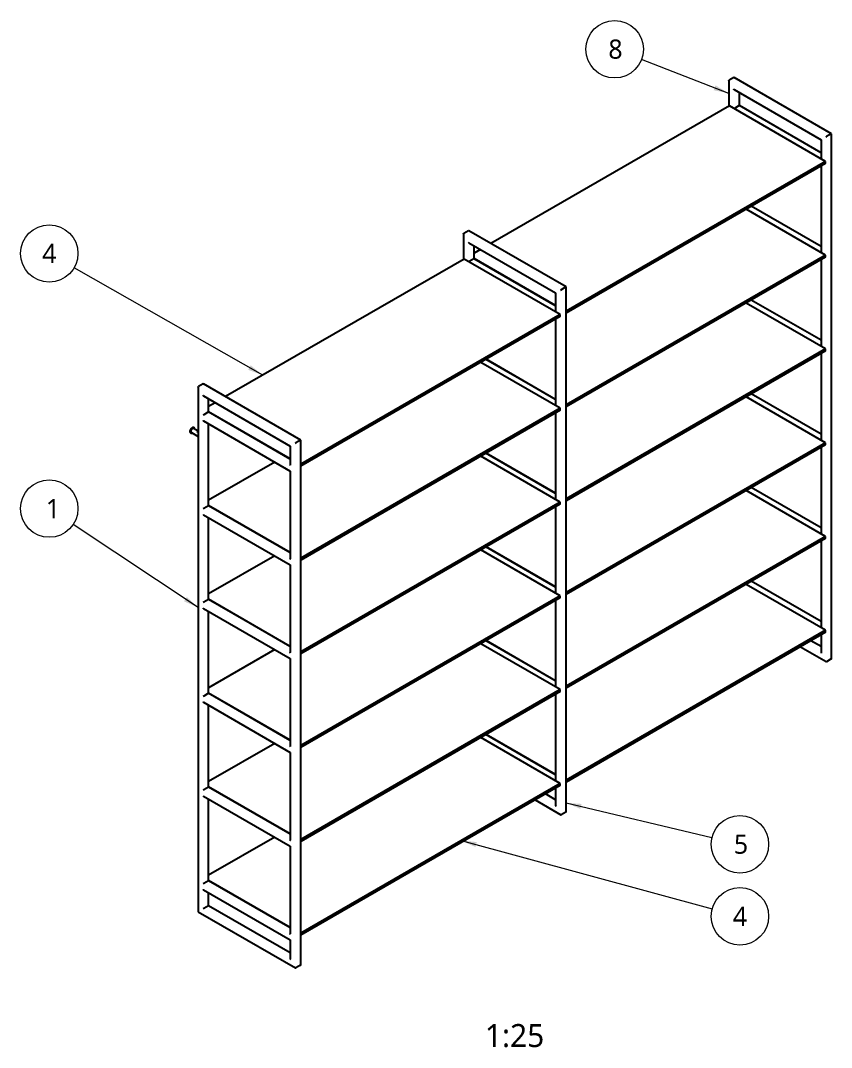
# Model space of a CAD drawing. Header units: inches. Extents: x 20 to 1275, y 6 to 408.
# Drawn here: x 299.8 to 405.7, y 153.5 to 287.6 of the extents above; entities that cross this region are included whole.
import ezdxf

# ---------------------------------------------------------------- set-up
doc = ezdxf.new("R2010")
doc.units = ezdxf.units.IN
doc.header["$LTSCALE"] = 12.7
doc.header["$MEASUREMENT"] = 0
for name, color, linetype, lineweight in [('ANNOTATION_LINES', 7, 'Continuous', 13), ('ANNOTATION_TEXT', 251, 'Continuous', 25), ('Visible', 7, 'Continuous', 25)]:
    doc.layers.add(name, color=color, linetype=linetype, lineweight=lineweight)
doc.styles.add('Onshape-Standard', font='NotoSans-Regular.ttf')
doc.styles.add('Onshape-Standard-View-Label', font='Open Sans', dxfattribs={"height": 3})

msp = doc.modelspace()

# ---------------------------------------------------------------- linework, layer by layer
at = {"layer": 'ANNOTATION_LINES', "color": 251}
for p, q in [((392.33774, 278.08244, -6.24355), (380.90997, 282.492, 6.24355)), ((331.47067, 241.27318, 18.10443), (306.85061, 255.31056, -18.10443)), ((323.04128, 210.91198, 12.44335), (306.7153, 221.77107, -12.44335)), ((371.07483, 185.415, -10.4276), (390.11932, 180.87236, 10.4276)), ((357.3882, 180.49845, -3.87325), (390.14877, 171.57619, 3.87325))]:
    msp.add_line(p, q, dxfattribs=at)
for centre in [(377.41139, 283.84198), (303.59292, 257.16796), (303.59292, 223.8479), (393.76698, 180.00229), (393.76698, 170.59077)]:
    msp.add_circle(centre, 3.75, dxfattribs=at)
for points in [[(390.59183, 279.11341), (392.33774, 278.08244), (390.35184, 278.49144)], [(329.89834, 242.55337), (331.47067, 241.27318), (329.56813, 241.97422)], [(321.56061, 212.29716), (323.04128, 210.91198), (321.1914, 211.74207)], [(372.94292, 184.62673), (371.07483, 185.415), (373.0976, 185.2752)], [(359.23032, 179.65128), (357.3882, 180.49845), (359.4055, 180.29451)]]:
    msp.add_solid(points, dxfattribs=at)
at = {"layer": 'Visible'}
for p, q in [((392.33774, 279.75007), (392.33774, 276.4148)), ((392.97757, 280.14817), (392.35532, 279.78891)), ((405.72307, 272.80985), (393.02, 280.14397)), ((393.02, 278.56837), (404.35856, 272.02205)), ((393.70225, 276.48408), (393.70225, 278.17447)), ((392.39774, 276.44944), (361.26019, 258.47217)), ((404.95596, 269.19895), (392.39774, 276.44944)), ((393.68468, 276.47394), (393.06242, 276.11468)), ((393.70225, 276.48408), (393.68468, 276.47394)), ((404.35856, 270.33166), (393.70225, 276.48408)), ((393.06242, 276.11468), (393.02, 276.09018)), ((404.99839, 272.39146), (405.08324, 272.44044)), ((405.70549, 272.7997), (405.08324, 272.44044)), ((405.70549, 272.7997), (405.72307, 272.80985)), ((405.72307, 204.25283), (405.72307, 272.80985)), ((404.35856, 272.02205), (404.37613, 272.0322)), ((404.35856, 272.02205), (404.35856, 269.54386)), ((404.95596, 269.19895), (371.07483, 249.63768)), ((404.95596, 268.93767), (371.07483, 249.3764)), ((404.35856, 268.59276), (404.35856, 257.29641)), ((404.95596, 268.93767), (404.95596, 269.19895)), ((404.95596, 256.9515), (394.57563, 262.94459)), ((404.35856, 258.08421), (395.25789, 263.33849)), ((357.68951, 259.7459), (357.68951, 256.41064)), ((358.32934, 260.14401), (357.70709, 259.78475)), ((371.07483, 252.80568), (358.37177, 260.1398)), ((358.37177, 258.56421), (369.71033, 252.01788)), ((359.05402, 256.47992), (359.05402, 258.17031)), ((359.89568, 257.68437), (359.05402, 257.19843)), ((357.74951, 256.44528), (326.61196, 238.468)), ((370.30773, 249.19479), (357.74951, 256.44528)), ((359.03645, 256.46977), (358.41419, 256.11051)), ((359.05402, 256.47992), (359.03645, 256.46977)), ((369.71033, 250.35619), (359.05402, 256.50862)), ((369.71033, 250.3275), (359.05402, 256.47992)), ((404.95596, 256.9515), (371.07483, 237.39023)), ((404.95596, 256.69023), (371.07483, 237.12895)), ((404.35856, 256.34532), (404.35856, 245.04897)), ((404.95596, 256.69023), (404.95596, 256.9515)), ((358.41419, 256.11051), (358.37177, 256.08602)), ((370.35015, 252.38729), (370.43501, 252.43628)), ((371.05726, 252.79554), (370.43501, 252.43628)), ((371.05726, 252.79554), (371.07483, 252.80568)), ((371.07483, 184.24867), (371.07483, 252.80568)), ((369.71033, 252.01788), (369.7279, 252.02803)), ((369.71033, 252.01788), (369.71033, 249.5397)), ((404.35856, 245.83676), (395.25789, 251.09104)), ((404.95596, 244.70406), (394.57563, 250.69714)), ((370.30773, 249.19479), (336.4266, 229.63351)), ((370.30773, 248.93351), (336.4266, 229.37223)), ((369.71033, 248.5886), (369.71033, 237.29225)), ((370.30773, 248.93351), (370.30773, 249.19479)), ((404.95596, 244.70406), (371.07483, 225.14278)), ((404.95596, 244.44278), (371.07483, 224.8815)), ((404.95596, 244.44278), (404.95596, 244.70406)), ((370.30773, 236.94734), (359.9274, 242.94042)), ((369.71033, 238.08005), (360.60965, 243.33432)), ((369.71033, 238.10874), (360.63451, 243.34867)), ((404.35856, 244.09787), (404.35856, 232.80152)), ((323.68111, 240.13984), (323.05885, 239.78058)), ((336.4266, 232.80152), (323.72353, 240.13564)), ((323.04128, 239.74174), (323.04128, 171.18472)), ((404.35856, 233.58932), (395.25789, 238.84359)), ((323.72353, 238.56004), (335.06209, 232.01372)), ((324.40579, 236.47575), (324.40579, 238.16614)), ((325.24745, 237.6802), (324.40579, 237.19427)), ((404.95596, 232.45661), (394.57563, 238.44969)), ((323.76596, 236.10635), (323.68111, 236.05736)), ((324.38821, 236.46561), (323.76596, 236.10635)), ((324.40579, 236.47575), (324.38821, 236.46561)), ((335.06209, 230.35203), (324.40579, 236.50445)), ((335.06209, 230.32333), (324.40579, 236.47575)), ((370.30773, 236.94734), (336.4266, 217.38606)), ((370.30773, 236.68606), (336.4266, 217.12478)), ((369.71033, 236.34115), (369.71033, 225.0448)), ((370.30773, 236.68606), (370.30773, 236.94734)), ((323.72353, 235.29405), (335.06209, 228.74773)), ((324.40579, 224.2283), (324.40579, 234.90015)), ((322.03861, 233.73503), (322.09518, 233.70237)), ((322.14518, 233.78897), (323.04128, 233.2716)), ((322.49518, 234.39519), (322.43861, 234.42785)), ((323.04128, 233.96442), (322.44518, 234.30858)), ((323.01861, 233.89532), (322.98595, 233.87646)), ((322.98595, 233.87646), (322.99791, 233.8507)), ((322.99791, 233.8507), (323.04128, 233.84399)), ((323.01861, 233.8475), (323.01861, 233.89532)), ((323.04128, 233.89181), (323.01861, 233.89532)), ((335.70192, 232.38312), (335.78677, 232.43211)), ((336.40903, 232.79137), (335.78677, 232.43211)), ((336.40903, 232.79137), (336.4266, 232.80152)), ((336.4266, 164.2445), (336.4266, 232.80152)), ((404.95596, 232.45661), (371.07483, 212.89533)), ((404.95596, 232.19533), (371.07483, 212.63405)), ((404.95596, 232.19533), (404.95596, 232.45661)), ((335.06209, 232.01372), (335.07967, 232.02386)), ((335.06209, 232.01372), (335.06209, 229.53553)), ((369.71033, 225.8326), (360.60965, 231.08687)), ((369.71033, 225.8613), (360.63451, 231.10122)), ((404.35856, 231.85042), (404.35856, 220.55407)), ((333.02563, 229.92349), (324.40579, 224.94682)), ((370.30773, 224.69989), (359.9274, 230.69297)), ((335.06209, 228.74773), (335.07967, 228.75788)), ((335.06209, 228.74773), (335.06209, 217.28808)), ((404.95596, 220.20916), (394.57563, 226.20224)), ((404.35856, 221.34187), (395.25789, 226.59614)), ((324.38821, 224.21816), (323.76596, 223.8589)), ((324.40579, 224.2283), (324.38821, 224.21816)), ((335.06209, 218.10458), (324.40579, 224.257)), ((335.06209, 218.07588), (324.40579, 224.2283)), ((370.30773, 224.69989), (336.4266, 205.13861)), ((370.30773, 224.43861), (336.4266, 204.87733)), ((369.71033, 224.0937), (369.71033, 212.79735)), ((370.30773, 224.43861), (370.30773, 224.69989)), ((323.76596, 223.8589), (323.68111, 223.80991)), ((323.72353, 223.0466), (335.06209, 216.50028)), ((324.40579, 211.98085), (324.40579, 222.6527)), ((404.95596, 220.20916), (371.07483, 200.64788)), ((404.95596, 219.94788), (404.95596, 220.20916)), ((369.71033, 213.58515), (360.60965, 218.83943)), ((369.71033, 213.61385), (360.63451, 218.85377)), ((404.95596, 219.94788), (371.07483, 200.3866)), ((404.35856, 219.60297), (404.35856, 208.30662)), ((333.02563, 217.67604), (324.40579, 212.69937)), ((370.30773, 212.45244), (359.9274, 218.44553)), ((335.06209, 216.50028), (335.07967, 216.51043)), ((335.06209, 216.50028), (335.06209, 205.04063)), ((404.95596, 207.96171), (394.57563, 213.95479)), ((404.35856, 209.09442), (395.25789, 214.34869)), ((324.38821, 211.97071), (323.76596, 211.61145)), ((324.40579, 211.98085), (324.38821, 211.97071)), ((335.06209, 205.85713), (324.40579, 212.00955)), ((335.06209, 205.82843), (324.40579, 211.98085)), ((370.30773, 212.45244), (336.4266, 192.89116)), ((370.30773, 212.19116), (336.4266, 192.62989)), ((370.30773, 212.19116), (370.30773, 212.45244)), ((323.76596, 211.61145), (323.68111, 211.56246)), ((323.72353, 210.79916), (335.06209, 204.25283)), ((369.71033, 211.84625), (369.71033, 200.5499)), ((324.40579, 199.73341), (324.40579, 210.40526)), ((404.95596, 207.96171), (371.07483, 188.40043)), ((404.95596, 207.70043), (404.95596, 207.96171)), ((369.71033, 201.3377), (360.60965, 206.59198)), ((369.71033, 201.3664), (360.63451, 206.60633)), ((404.95596, 207.70043), (371.07483, 188.13915)), ((404.35856, 205.82843), (403.03606, 206.59198)), ((404.35856, 207.35552), (404.35856, 205.04063)), ((333.02563, 205.42859), (324.40579, 200.45192)), ((370.30773, 200.20499), (359.9274, 206.19808)), ((401.67155, 205.80418), (405.04081, 203.85893)), ((335.06209, 204.25283), (335.07967, 204.26298)), ((335.06209, 204.25283), (335.06209, 192.79318)), ((405.70549, 204.21399), (405.08324, 203.85473)), ((370.30773, 200.20499), (336.4266, 180.64372)), ((370.30773, 199.94371), (336.4266, 180.38244)), ((370.30773, 199.94371), (370.30773, 200.20499)), ((323.76596, 199.364), (323.68111, 199.31501)), ((323.72353, 198.55171), (335.06209, 192.00539)), ((324.38821, 199.72326), (323.76596, 199.364)), ((324.40579, 199.73341), (324.38821, 199.72326)), ((335.06209, 193.60968), (324.40579, 199.7621)), ((335.06209, 193.58098), (324.40579, 199.73341)), ((369.71033, 199.5988), (369.71033, 188.30245)), ((324.40579, 187.48596), (324.40579, 198.15781)), ((333.02563, 193.18114), (324.40579, 188.20447)), ((370.30773, 187.95754), (359.9274, 193.95063)), ((369.71033, 189.09025), (360.60965, 194.34453)), ((369.71033, 189.11895), (360.63451, 194.35888)), ((335.06209, 192.00539), (335.07967, 192.01553)), ((335.06209, 192.00539), (335.06209, 180.54574)), ((370.30773, 187.95754), (336.4266, 168.39627)), ((370.30773, 187.69626), (370.30773, 187.95754)), ((323.76596, 187.11655), (323.68111, 187.06756)), ((324.38821, 187.47581), (323.76596, 187.11655)), ((324.40579, 187.48596), (324.38821, 187.47581)), ((335.06209, 181.36223), (324.40579, 187.51465)), ((335.06209, 181.33353), (324.40579, 187.48596)), ((370.30773, 187.69626), (336.4266, 168.13499)), ((369.71033, 185.82427), (368.38783, 186.58781)), ((369.71033, 187.35136), (369.71033, 185.03647)), ((323.72353, 186.30426), (335.06209, 179.75794)), ((324.40579, 175.23851), (324.40579, 185.91036)), ((367.02332, 185.80001), (370.39258, 183.85477)), ((371.05726, 184.20982), (370.43501, 183.85057)), ((333.02563, 180.93369), (324.40579, 175.95703)), ((335.06209, 179.75794), (335.07967, 179.76808)), ((335.06209, 179.75794), (335.06209, 168.29829)), ((323.76596, 174.8691), (323.68111, 174.82011)), ((324.38821, 175.22836), (323.76596, 174.8691)), ((324.40579, 175.23851), (324.38821, 175.22836)), ((335.06209, 169.11478), (324.40579, 175.26721)), ((335.06209, 169.08609), (324.40579, 175.23851)), ((323.72353, 174.05681), (335.06209, 167.51049)), ((324.40579, 171.97252), (324.40579, 173.66291)), ((324.38821, 171.96238), (323.76596, 171.60312)), ((324.40579, 171.97252), (324.38821, 171.96238)), ((335.06209, 165.8201), (324.40579, 171.97252)), ((323.05885, 171.19487), (323.04128, 171.18472)), ((323.04128, 171.18472), (335.74435, 163.8506)), ((323.76596, 171.60312), (323.68111, 171.55413)), ((335.06209, 167.51049), (335.07967, 167.52063)), ((335.06209, 167.51049), (335.06209, 165.0323)), ((336.40903, 164.20566), (335.78677, 163.8464))]:
    msp.add_line(p, q, dxfattribs=at)
at = {"layer": 'Visible', "extrusion": (0, 0, -1)}
for centre, major_axis, start_param, end_param in [((392.39774, 279.71543), (0.04243, -0.07348), 1.570796327, 3.141592654), ((393.02, 280.07469), (0.04243, -0.07348), 3.141592654, 3.926990817), ((393.02, 278.63765), (0.04243, -0.07348), 0.785398163, 1.570796327), ((357.74951, 259.71126), (0.04243, -0.07348), 1.570796327, 3.141592654), ((358.37177, 260.07052), (0.04243, -0.07348), 3.141592654, 3.926990817), ((358.37177, 258.63349), (0.04243, -0.07348), 0.785398163, 1.570796327), ((323.72353, 240.06636), (0.04243, -0.07348), 3.141592654, 3.926990817), ((323.10128, 239.7071), (0.04243, -0.07348), 1.570796327, 3.141592654), ((323.72353, 238.62932), (0.04243, -0.07348), 0.785398163, 1.570796327), ((323.03057, 233.86241), (0.08, 0), 1.436509617, 3.141592654), ((323.03057, 233.86956), (0.06484, 0), 1.404849448, 4.878335859), ((335.12209, 229.50089), (0.04243, -0.07348), 1.570796327, 2.35619449), ((335.12209, 217.25344), (0.04243, -0.07348), 1.570796327, 2.35619449), ((335.12209, 205.00599), (0.04243, -0.07348), 1.570796327, 2.35619449), ((335.12209, 192.75854), (0.04243, -0.07348), 1.570796327, 2.35619449), ((335.12209, 180.51109), (0.04243, -0.07348), 1.570796327, 2.35619449), ((335.12209, 168.26365), (0.04243, -0.07348), 1.570796327, 2.35619449)]:
    msp.add_ellipse(centre, major_axis=major_axis, ratio=0.577350269, start_param=start_param, end_param=end_param, dxfattribs=at)
at = {"layer": 'Visible'}
for centre, major_axis, start_param, end_param in [((323.72353, 235.36334), (-0.04243, 0.07348), 1.570796327, 2.35619449), ((322.23861, 234.08144), (0.2, 0.34641), 0, 3.141592654), ((322.29518, 234.04878), (0.2, 0.34641), 5.560451059, 10.147512209), ((322.29518, 234.04878), (0.15, 0.25981), 0, 3.141592654), ((323.72353, 223.11589), (-0.04243, 0.07348), 1.570796327, 2.35619449), ((323.72353, 210.86844), (-0.04243, 0.07348), 1.570796327, 2.35619449), ((404.41856, 205.00599), (-0.04243, 0.07348), 0.785398163, 1.570796327), ((405.04081, 203.92822), (-0.04243, 0.07348), 1.570796327, 3.141592654), ((405.66307, 204.28748), (-0.04243, 0.07348), 3.141592654, 3.926990817), ((323.72353, 198.62099), (-0.04243, 0.07348), 1.570796327, 2.35619449), ((323.72353, 186.37354), (-0.04243, 0.07348), 1.570796327, 2.35619449), ((369.77033, 185.00183), (-0.04243, 0.07348), 0.785398163, 1.570796327), ((370.39258, 183.92405), (-0.04243, 0.07348), 1.570796327, 3.141592654), ((371.01483, 184.28331), (-0.04243, 0.07348), 3.141592654, 3.926990817), ((323.72353, 174.12609), (-0.04243, 0.07348), 1.570796327, 2.35619449), ((335.12209, 164.99766), (-0.04243, 0.07348), 0.785398163, 1.570796327), ((335.74435, 163.91988), (-0.04243, 0.07348), 1.570796327, 3.141592654), ((336.3666, 164.27914), (-0.04243, 0.07348), 3.141592654, 3.926990817)]:
    msp.add_ellipse(centre, major_axis=major_axis, ratio=0.577350269, start_param=start_param, end_param=end_param, dxfattribs=at)
msp.add_open_spline([(322.96457, 233.8662), (322.96453, 233.86716), (322.96441, 233.8701), (322.96956, 233.88562), (322.98148, 233.89601), (322.99998, 233.90275), (323.007, 233.9038), (323.02134, 233.90545), (323.03419, 233.90374), (323.04131, 233.9028)], degree=3, knots=[0, 0, 0, 0, 0.074594032, 0.229957591, 0.393148111, 0.565419043, 0.672124148, 0.818460961, 1, 1, 1, 1], dxfattribs=at)

# ---------------------------------------------------------------- texts
at = {"layer": 'ANNOTATION_LINES', "color": 251, "char_height": 2.5, "attachment_point": 4, "style": 'Onshape-Standard'}
for s, insert in [('{\\fOpen Sans;8}', (376.5931, 283.84198)), ('{\\fOpen Sans;4}', (302.66734, 257.16796)), ('{\\fOpen Sans;1}', (303.14418, 223.8479)), ('{\\fOpen Sans;5}', (392.98361, 180.00229)), ('{\\fOpen Sans;4}', (392.84141, 170.59077))]:
    msp.add_mtext(s, dxfattribs=dict(at, insert=insert))
at = {"layer": 'ANNOTATION_TEXT', "color": 7, "insert": (363.83942, 156.52694), "char_height": 3, "attachment_point": 2, "style": 'Onshape-Standard-View-Label'}
msp.add_mtext(' 1:25', dxfattribs=at)

doc.saveas('drawing.dxf')
